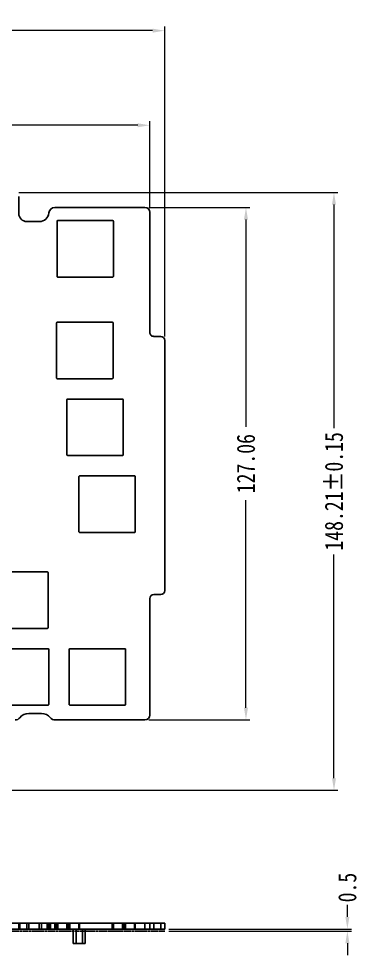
# Model space of a CAD drawing. Header units: inches. Extents: x -412 to 2236, y 581 to 1198.
# Drawn here: x 833.4 to 917.8, y 924.9 to 1157.1 of the extents above; entities that cross this region are included whole.
import ezdxf

# ---------------------------------------------------------------- set-up
doc = ezdxf.new("R2010")
doc.units = ezdxf.units.IN
doc.header["$LTSCALE"] = 1.21
doc.header["$MEASUREMENT"] = 0
doc.header["$PDMODE"] = 3
doc.header["$PDSIZE"] = 0.3125
doc.linetypes.add('CENTER', pattern=[0.6, 0.375, -0.075, 0.075, -0.075])
doc.layers.get('0').update_dxf_attribs({"linetype": 'CONTINUOUS'})
doc.layers.get('Defpoints').update_dxf_attribs({"linetype": 'CONTINUOUS'})
doc.styles.get("Standard").update_dxf_attribs({"font": 'txt', "width": 0.8})
doc.dimstyles.new('YanXiu', dxfattribs={"dimscale": 1.5, "dimtxt": 3, "dimasz": 2, "dimexe": 0.66, "dimexo": 0.66, "dimgap": 0.66, "dimtad": 0, "dimdsep": 46, "dimtxsty": 'Standard', "dimcen": 0, "dimclrd": 3, "dimclre": 6, "dimclrt": 3, "dimazin": 2, "dimtm": 1e-09, "dimtfac": 1, "dimtofl": 0, "dimtmove": 0, "dimatfit": 3, "dimfxl": 1, "dimlwd": 5, "dimlwe": 5, "dimarcsym": 0})

# ---------------------------------------------------------------- blocks, each defined once
blk = doc.blocks.new('*D1')
at = {"color": 6, "lineweight": 5}
for p, q in [((490.48, 1078.31), (490.48, 1155.14)), ((869.58, 1078.34), (869.58, 1155.14))]:
    blk.add_line(p, q, dxfattribs=at)
at = {"color": 3, "lineweight": 5}
for p, q in [((493.48, 1154.15), (665.54, 1154.15)), ((866.58, 1154.15), (694.52, 1154.15))]:
    blk.add_line(p, q, dxfattribs=at)
at = {"color": 3}
for points in [[(493.48, 1154.65), (493.48, 1153.65), (490.48, 1154.15)], [(866.58, 1154.65), (866.58, 1153.65), (869.58, 1154.15)]]:
    blk.add_solid(points, dxfattribs=at)
at = {"layer": 'Defpoints', "color": 0}
for p in [(869.58, 1154.15), (869.58, 1077.35), (490.48, 1077.32)]:
    blk.add_point(p, dxfattribs=at)
at = {"color": 3, "insert": (680.03, 1154.15), "char_height": 4.5, "attachment_point": 5}
blk.add_mtext('379.1%%P0.15', dxfattribs=at)
blk = doc.blocks.new('*D2')
at = {"color": 6, "lineweight": 5}
for p, q in [((833.37, 1114.03), (912.55, 1114.03)), ((692.45, 965.82), (912.55, 965.82))]:
    blk.add_line(p, q, dxfattribs=at)
at = {"color": 3, "lineweight": 5}
for p, q in [((911.56, 1111.03), (911.56, 1055.62)), ((911.56, 968.82), (911.56, 1024.24))]:
    blk.add_line(p, q, dxfattribs=at)
at = {"color": 3}
for points in [[(911.06, 1111.03), (912.06, 1111.03), (911.56, 1114.03)], [(911.06, 968.82), (912.06, 968.82), (911.56, 965.82)]]:
    blk.add_solid(points, dxfattribs=at)
at = {"layer": 'Defpoints', "color": 0}
for p in [(832.38, 1114.03), (691.46, 965.82), (911.56, 965.82)]:
    blk.add_point(p, dxfattribs=at)
at = {"color": 3, "insert": (911.56, 1039.93), "char_height": 4.5, "attachment_point": 5, "rotation": 90}
blk.add_mtext('148.21%%P0.15', dxfattribs=at)
blk = doc.blocks.new('*D3')
at = {"color": 6, "lineweight": 5}
for p, q in [((865.67, 1110.33), (890.72, 1110.33)), ((865.68, 983.27), (890.72, 983.27))]:
    blk.add_line(p, q, dxfattribs=at)
at = {"color": 3, "lineweight": 5}
for p, q in [((889.73, 1107.33), (889.73, 1055.89)), ((889.73, 986.27), (889.73, 1037.71))]:
    blk.add_line(p, q, dxfattribs=at)
at = {"color": 3}
for points in [[(889.23, 1107.33), (890.23, 1107.33), (889.73, 1110.33)], [(889.23, 986.27), (890.23, 986.27), (889.73, 983.27)]]:
    blk.add_solid(points, dxfattribs=at)
at = {"layer": 'Defpoints', "color": 0}
for p in [(864.68, 1110.33), (889.73, 1110.33), (864.69, 983.27)]:
    blk.add_point(p, dxfattribs=at)
at = {"color": 3, "insert": (889.73, 1046.8), "char_height": 4.5, "attachment_point": 5, "rotation": 90}
blk.add_mtext('127.06', dxfattribs=at)
blk = doc.blocks.new('*D4')
at = {"color": 6, "lineweight": 5}
for p, q in [((494.37, 1110.09), (494.37, 1131.68)), ((865.88, 1110.12), (865.88, 1131.68))]:
    blk.add_line(p, q, dxfattribs=at)
at = {"color": 3, "lineweight": 5}
for p, q in [((497.37, 1130.69), (672.54, 1130.69)), ((862.88, 1130.69), (687.72, 1130.69))]:
    blk.add_line(p, q, dxfattribs=at)
at = {"color": 3}
for points in [[(497.37, 1131.19), (497.37, 1130.19), (494.37, 1130.69)], [(862.88, 1131.19), (862.88, 1130.19), (865.88, 1130.69)]]:
    blk.add_solid(points, dxfattribs=at)
at = {"layer": 'Defpoints', "color": 0}
for p in [(865.88, 1130.69), (494.37, 1109.1), (865.88, 1109.13)]:
    blk.add_point(p, dxfattribs=at)
at = {"color": 3, "insert": (680.13, 1130.69), "char_height": 4.5, "attachment_point": 5}
blk.add_mtext('371.5', dxfattribs=at)
blk = doc.blocks.new('*D8')
at = {"color": 3, "lineweight": 5}
for p, q in [((914.88, 934.42), (914.88, 937.42)), ((914.88, 927.92), (914.88, 924.92))]:
    blk.add_line(p, q, dxfattribs=at)
at = {"color": 6, "lineweight": 5}
for p, q in [((870.57, 931.42), (915.87, 931.42)), ((870.57, 930.92), (915.87, 930.92))]:
    blk.add_line(p, q, dxfattribs=at)
at = {"color": 3}
for points in [[(914.38, 934.42), (915.38, 934.42), (914.88, 931.42)], [(914.38, 927.92), (915.38, 927.92), (914.88, 930.92)]]:
    blk.add_solid(points, dxfattribs=at)
at = {"layer": 'Defpoints', "color": 0}
for p in [(869.58, 931.42), (914.88, 931.42), (869.58, 930.92)]:
    blk.add_point(p, dxfattribs=at)
at = {"color": 3, "insert": (914.88, 941.71), "char_height": 4.5, "attachment_point": 5, "rotation": 90}
blk.add_mtext('0.5', dxfattribs=at)

msp = doc.modelspace()

# ---------------------------------------------------------------- linework, layer by layer
at = {"color": 0, "linetype": 'Continuous'}
for p, q in [((833.379, 1113.031), (833.379, 1108.815)), ((842.322, 1110.328), (864.679, 1110.329)), ((865.879, 1109.129), (865.881, 1079.348)), ((838.487, 1106.815), (835.379, 1106.815)), ((842.887, 1106.873), (842.887, 1093.273)), ((856.686, 1107.074), (843.087, 1107.073)), ((856.887, 1093.273), (856.886, 1106.874)), ((843.087, 1093.073), (856.687, 1093.073)), ((842.787, 1081.658), (842.787, 1068.058)), ((856.586, 1081.859), (842.987, 1081.858)), ((856.787, 1068.058), (856.786, 1081.659)), ((868.581, 1078.349), (866.881, 1078.349)), ((869.581, 1077.349), (869.585, 1015.349)), ((842.987, 1067.858), (856.587, 1067.858)), ((845.292, 1062.607), (845.292, 1049.008)), ((859.091, 1062.808), (845.492, 1062.807)), ((859.292, 1049.008), (859.291, 1062.608)), ((845.492, 1048.808), (859.092, 1048.808)), ((848.291, 1043.558), (848.292, 1029.958)), ((862.092, 1043.758), (848.491, 1043.758)), ((862.292, 1029.959), (862.292, 1043.558)), ((848.492, 1029.758), (862.092, 1029.759)), ((826.84, 1019.961), (840.44, 1019.962)), ((840.64, 1019.762), (840.641, 1006.162)), ((865.887, 984.47), (865.885, 1013.348)), ((868.585, 1014.349), (866.885, 1014.349)), ((840.441, 1005.962), (826.841, 1005.961)), ((827.041, 1000.911), (840.641, 1000.912)), ((846.091, 1000.912), (859.691, 1000.913)), ((859.891, 1000.713), (859.892, 987.113)), ((840.841, 1000.712), (840.842, 987.112)), ((845.892, 987.112), (845.891, 1000.712)), ((840.642, 986.912), (827.042, 986.911)), ((859.692, 986.913), (846.092, 986.912)), ((835.847, 984.858), (839.017, 984.858)), ((864.687, 983.27), (842.379, 983.269))]:
    msp.add_line(p, q, dxfattribs=at)
at = {"color": 7, "linetype": 'Continuous'}
for p, q in [((490.476, 931.422), (869.581, 931.422)), ((490.48, 932.922), (869.585, 932.922)), ((833.379, 932.922), (833.379, 931.422)), ((833.645, 931.422), (833.645, 932.922)), ((835.379, 931.422), (835.379, 932.922)), ((835.847, 931.422), (835.847, 932.922)), ((838.487, 931.422), (838.487, 932.922)), ((839.017, 931.422), (839.017, 932.922)), ((840.44, 931.422), (840.44, 932.922)), ((840.64, 932.922), (840.64, 931.422)), ((840.828, 931.422), (840.828, 932.922)), ((840.842, 931.422), (840.842, 932.922)), ((841.22, 932.922), (841.22, 931.422)), ((842.322, 931.422), (842.322, 932.922)), ((842.379, 932.922), (842.379, 931.422)), ((842.787, 932.922), (842.787, 931.422)), ((842.887, 932.922), (842.887, 931.422)), ((842.987, 932.922), (842.987, 931.422)), ((843.087, 932.922), (843.087, 931.422)), ((845.292, 932.922), (845.292, 931.422)), ((845.492, 932.922), (845.492, 931.422)), ((845.891, 931.422), (845.891, 932.922)), ((846.091, 932.922), (846.091, 931.422)), ((846.886, 931.422), (846.886, 927.822)), ((847.586, 931.422), (847.586, 927.822)), ((848.291, 932.922), (848.291, 931.422)), ((848.491, 932.922), (848.491, 931.422)), ((849.186, 931.422), (849.186, 927.822)), ((849.886, 931.422), (849.886, 927.822)), ((856.586, 932.922), (856.586, 931.422)), ((856.686, 932.922), (856.686, 931.422)), ((856.786, 932.922), (856.786, 931.422)), ((856.886, 932.922), (856.886, 931.422)), ((859.091, 932.922), (859.091, 931.422)), ((859.291, 932.922), (859.291, 931.422)), ((859.691, 931.422), (859.691, 932.922)), ((859.891, 932.922), (859.891, 931.422)), ((862.092, 932.922), (862.092, 931.422)), ((862.292, 932.922), (862.292, 931.422)), ((864.679, 931.422), (864.679, 932.922)), ((865.879, 932.922), (865.879, 931.422)), ((866.881, 931.422), (866.881, 932.922)), ((868.581, 932.922), (868.581, 931.422)), ((869.581, 932.922), (869.581, 931.422)), ((849.886, 927.822), (846.886, 927.822))]:
    msp.add_line(p, q, dxfattribs=at)
at = {"color": 1, "linetype": 'CENTER'}
msp.add_line((869.581, 930.922), (490.42, 930.922), dxfattribs=at)
at = {"color": 0, "linetype": 'Continuous'}
for centre, radius, start, end in [((842.322, 1108.828), 1.5, 90.00384, 174.97538), ((864.679, 1109.129), 1.2, 0.00384, 90.00384), ((835.379, 1108.815), 2, 180.00384, 270.00384), ((838.487, 1109.165), 2.35, 270, 354.97538), ((843.087, 1106.873), 0.2, 90.00384, 180), ((856.686, 1106.874), 0.2, 0.00384, 90.00384), ((843.087, 1093.273), 0.2, 180, 270), ((856.687, 1093.273), 0.2, 270, 0.00384), ((842.987, 1081.658), 0.2, 90.00384, 180), ((856.586, 1081.659), 0.2, 0.00384, 90.00384), ((866.881, 1079.349), 1, 180.00384, 270.00384), ((868.581, 1077.349), 1, 0.00384, 90.00384), ((842.987, 1068.058), 0.2, 180, 270), ((856.587, 1068.058), 0.2, 270, 0.00384), ((845.492, 1062.607), 0.2, 90.00384, 180), ((859.091, 1062.608), 0.2, 0.00384, 90.00384), ((845.492, 1049.008), 0.2, 180, 270), ((859.092, 1049.008), 0.2, 270, 0.00384), ((848.491, 1043.558), 0.2, 90, 180.00384), ((862.092, 1043.558), 0.2, 0, 90), ((848.492, 1029.958), 0.2, 180.00384, 270.00384), ((862.092, 1029.959), 0.2, 270.00384, 0), ((840.44, 1019.762), 0.2, 0.00384, 90.00384), ((868.585, 1015.349), 1, 270.00384, 0.00384), ((866.885, 1013.349), 1, 90.00384, 180.00384), ((840.441, 1006.162), 0.2, 270.00384, 0.00384), ((840.641, 1000.712), 0.2, 0.00384, 90.00384), ((846.091, 1000.712), 0.2, 90.00384, 180.00384), ((859.691, 1000.713), 0.2, 0.00384, 90.00384), ((840.642, 987.112), 0.2, 270.00384, 0.00384), ((846.092, 987.112), 0.2, 180.00384, 270.00384), ((859.692, 987.113), 0.2, 270.00384, 0.00384), ((835.847, 982.008), 2.85, 90, 140.6137), ((839.017, 982.008), 2.85, 39.39762, 90), ((864.687, 984.47), 1.2, 270.00384, 0.00384), ((832.485, 984.768), 1.5, 270.00384, 320.6137), ((842.379, 984.769), 1.5, 219.39762, 270.00384)]:
    msp.add_arc(centre, radius, start, end, dxfattribs=at)

# ---------------------------------------------------------------- dimensions: what is measured, and where the dimension line sits
dim = msp.add_linear_dim(base=(869.581125, 1154.153196), p1=(490.476126, 1077.323291), p2=(869.581125, 1077.34873), text='<>%%P0.15', dimstyle='YanXiu')
dim.commit()
dim.dimension.update_dxf_attribs({"geometry": '*D1', "text_midpoint": (680.028626, 1154.153196)})
dim = msp.add_linear_dim(base=(865.878993, 1130.692205), p1=(494.373994, 1109.104521), p2=(865.878993, 1109.129449), dimstyle='YanXiu')
dim.commit()
dim.dimension.update_dxf_attribs({"geometry": '*D4', "text_midpoint": (680.126493, 1130.692205)})
dim = msp.add_linear_dim(base=(911.563, 965.822), p1=(832.379, 1114.031), p2=(691.461, 965.822), angle=90, text='<>%%P0.15', dimstyle='YanXiu')
dim.commit()
dim.dimension.update_dxf_attribs({"geometry": '*D2', "text_midpoint": (911.563, 1039.926)})
dim = msp.add_linear_dim(base=(889.732, 1110.329), p1=(864.687, 983.27), p2=(864.679, 1110.329), angle=90, dimstyle='YanXiu')
dim.commit()
dim.dimension.update_dxf_attribs({"geometry": '*D3', "text_midpoint": (889.732, 1046.8)})
dim = msp.add_linear_dim(base=(914.877, 931.422), p1=(869.581, 930.922), p2=(869.581, 931.422), angle=90, dimstyle='YanXiu')
dim.commit()
dim.dimension.update_dxf_attribs({"geometry": '*D8', "text_midpoint": (914.877, 941.712), "dimtype": 160})

doc.saveas('drawing.dxf')
